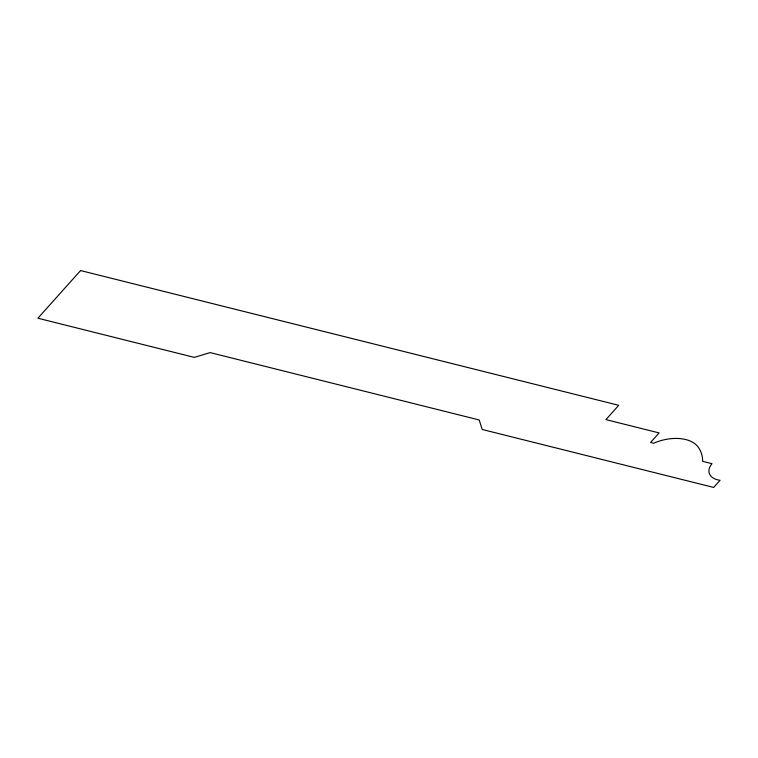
<?xml version="1.0" encoding="UTF-8"?>
<svg xmlns="http://www.w3.org/2000/svg" width="758" height="758" viewBox="0 0 758 758"><rect width="100%" height="100%" fill="white"/><g stroke="black" fill="none" stroke-linecap="round" stroke-linejoin="round"><path stroke-width="1.14" d="M80.594 270.559L37.9 318.218L194.332 357.388L210.127 352.593L479.189 419.97L482.173 429.464L713.695 487.441L720.1 480.288A20.324 12.261 -16.6 0 1 711.999 463.678L702.619 461.328A63.113 38.071 -16.6 0 0 698.146 447.078A35.067 21.148 -16.6 0 0 653.699 443.24L650.572 442.464L659.109 432.932L605.917 419.61L618.727 405.312L80.594 270.559"/></g></svg>
